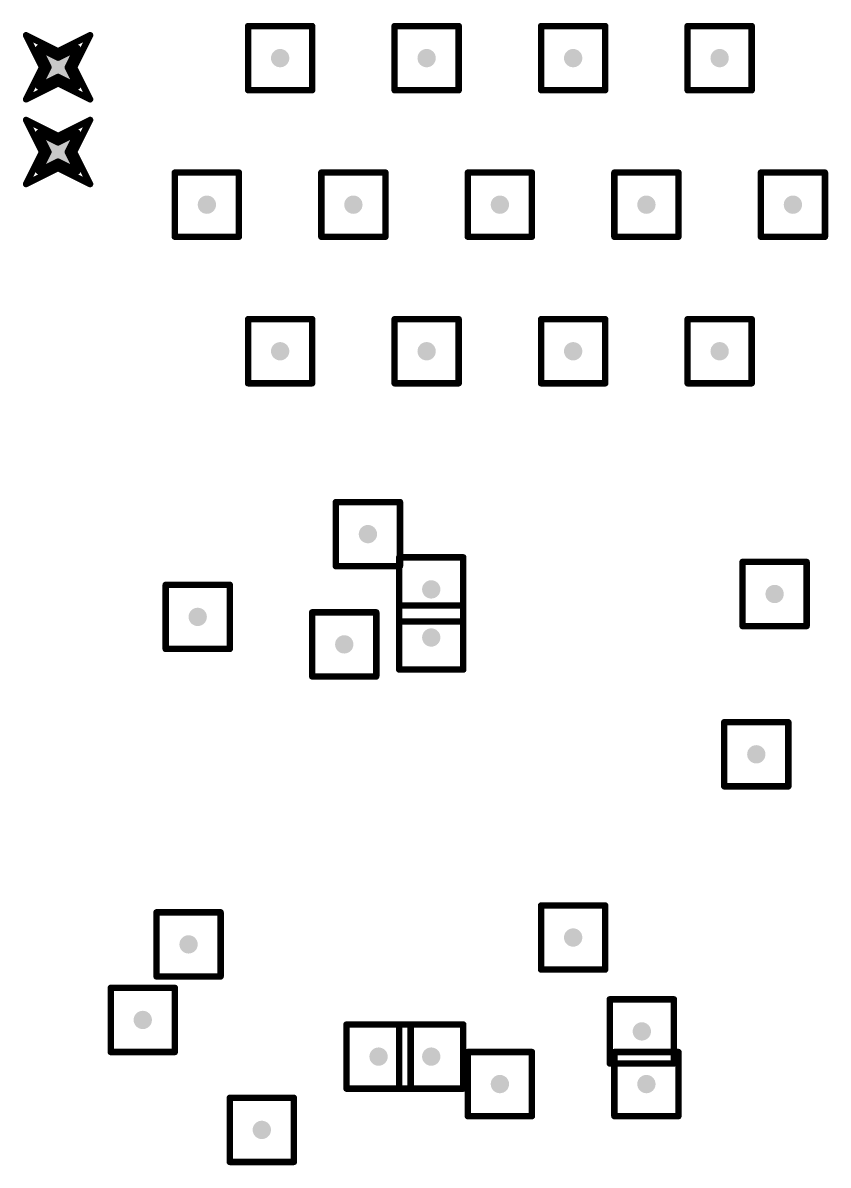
# Model space of a CAD drawing. Header units: inches. Extents: x 0 to 17, y 0 to 4.
# Drawn here: x 3.472 to 3.8183, y 0.4927 to 0.9837 of the extents above; entities that cross this region are included whole.
import ezdxf

# ---------------------------------------------------------------- set-up
doc = ezdxf.new("R2010")
doc.units = ezdxf.units.IN
doc.header["$MEASUREMENT"] = 0
doc.layers.add('Drill Drawing', color=1, linetype='Continuous')
doc.layers.add('Via Holes', color=16, linetype='Continuous')

msp = doc.modelspace()

# ---------------------------------------------------------------- hatches: boundary and pattern name
at = {"layer": 'Via Holes'}
h = msp.add_hatch(color=7, dxfattribs=at)
edge = h.paths.add_edge_path()
edge.add_arc((3.4872, 0.96457), 0.00787, 0, 360)
h = msp.add_hatch(color=7, dxfattribs=at)
edge = h.paths.add_edge_path()
edge.add_arc((3.58268, 0.9685), 0.00394, 0, 360)
h = msp.add_hatch(color=7, dxfattribs=at)
edge = h.paths.add_edge_path()
edge.add_arc((3.64567, 0.9685), 0.00394, 0, 360)
h = msp.add_hatch(color=7, dxfattribs=at)
edge = h.paths.add_edge_path()
edge.add_arc((3.70866, 0.9685), 0.00394, 0, 360)
h = msp.add_hatch(color=7, dxfattribs=at)
edge = h.paths.add_edge_path()
edge.add_arc((3.77165, 0.9685), 0.00394, 0, 360)
h = msp.add_hatch(color=7, dxfattribs=at)
edge = h.paths.add_edge_path()
edge.add_arc((3.4872, 0.92815), 0.00787, 0, 360)
h = msp.add_hatch(color=7, dxfattribs=at)
edge = h.paths.add_edge_path()
edge.add_arc((3.55118, 0.90551), 0.00394, 0, 360)
h = msp.add_hatch(color=7, dxfattribs=at)
edge = h.paths.add_edge_path()
edge.add_arc((3.61417, 0.90551), 0.00394, 0, 360)
h = msp.add_hatch(color=7, dxfattribs=at)
edge = h.paths.add_edge_path()
edge.add_arc((3.67716, 0.90551), 0.00394, 0, 360)
h = msp.add_hatch(color=7, dxfattribs=at)
edge = h.paths.add_edge_path()
edge.add_arc((3.74016, 0.90551), 0.00394, 0, 360)
h = msp.add_hatch(color=7, dxfattribs=at)
edge = h.paths.add_edge_path()
edge.add_arc((3.80315, 0.90551), 0.00394, 0, 360)
h = msp.add_hatch(color=7, dxfattribs=at)
edge = h.paths.add_edge_path()
edge.add_arc((3.58268, 0.84252), 0.00394, 0, 360)
h = msp.add_hatch(color=7, dxfattribs=at)
edge = h.paths.add_edge_path()
edge.add_arc((3.64567, 0.84252), 0.00394, 0, 360)
h = msp.add_hatch(color=7, dxfattribs=at)
edge = h.paths.add_edge_path()
edge.add_arc((3.70866, 0.84252), 0.00394, 0, 360)
h = msp.add_hatch(color=7, dxfattribs=at)
edge = h.paths.add_edge_path()
edge.add_arc((3.77165, 0.84252), 0.00394, 0, 360)
h = msp.add_hatch(color=7, dxfattribs=at)
edge = h.paths.add_edge_path()
edge.add_arc((3.62042, 0.76392), 0.00394, 0, 360)
h = msp.add_hatch(color=7, dxfattribs=at)
edge = h.paths.add_edge_path()
edge.add_arc((3.64764, 0.74016), 0.00394, 0, 360)
h = msp.add_hatch(color=7, dxfattribs=at)
edge = h.paths.add_edge_path()
edge.add_arc((3.79528, 0.73819), 0.00394, 0, 360)
h = msp.add_hatch(color=7, dxfattribs=at)
edge = h.paths.add_edge_path()
edge.add_arc((3.54724, 0.72835), 0.00394, 0, 360)
h = msp.add_hatch(color=7, dxfattribs=at)
edge = h.paths.add_edge_path()
edge.add_arc((3.64764, 0.71949), 0.00394, 0, 360)
h = msp.add_hatch(color=7, dxfattribs=at)
edge = h.paths.add_edge_path()
edge.add_arc((3.61024, 0.71654), 0.00394, 0, 360)
h = msp.add_hatch(color=7, dxfattribs=at)
edge = h.paths.add_edge_path()
edge.add_arc((3.7874, 0.66929), 0.00394, 0, 360)
h = msp.add_hatch(color=7, dxfattribs=at)
edge = h.paths.add_edge_path()
edge.add_arc((3.70866, 0.59055), 0.00394, 0, 360)
h = msp.add_hatch(color=7, dxfattribs=at)
edge = h.paths.add_edge_path()
edge.add_arc((3.54331, 0.5876), 0.00394, 0, 360)
h = msp.add_hatch(color=7, dxfattribs=at)
edge = h.paths.add_edge_path()
edge.add_arc((3.52362, 0.55512), 0.00394, 0, 360)
h = msp.add_hatch(color=7, dxfattribs=at)
edge = h.paths.add_edge_path()
edge.add_arc((3.73819, 0.5502), 0.00394, 0, 360)
h = msp.add_hatch(color=7, dxfattribs=at)
edge = h.paths.add_edge_path()
edge.add_arc((3.625, 0.53937), 0.00394, 0, 360)
h = msp.add_hatch(color=7, dxfattribs=at)
edge = h.paths.add_edge_path()
edge.add_arc((3.64764, 0.53937), 0.00394, 0, 360)
h = msp.add_hatch(color=7, dxfattribs=at)
edge = h.paths.add_edge_path()
edge.add_arc((3.67716, 0.52756), 0.00394, 0, 360)
h = msp.add_hatch(color=7, dxfattribs=at)
edge = h.paths.add_edge_path()
edge.add_arc((3.74016, 0.52756), 0.00394, 0, 360)
h = msp.add_hatch(color=7, dxfattribs=at)
edge = h.paths.add_edge_path()
edge.add_arc((3.5748, 0.50787), 0.00394, 0, 360)

# ---------------------------------------------------------------- linework, layer by layer
at = {"layer": 'Drill Drawing'}
for points in [[(3.5689, 0.98228, 0.00276, 0.00276, 0), (3.59645, 0.98228, 0.00276, 0.00276, 0)], [(3.5689, 0.95472, 0.00276, 0.00276, 0), (3.5689, 0.98228, 0.00276, 0.00276, 0)], [(3.59645, 0.95472, 0.00276, 0.00276, 0), (3.59645, 0.98228, 0.00276, 0.00276, 0)], [(3.63189, 0.98228, 0.00276, 0.00276, 0), (3.65945, 0.98228, 0.00276, 0.00276, 0)], [(3.63189, 0.95472, 0.00276, 0.00276, 0), (3.63189, 0.98228, 0.00276, 0.00276, 0)], [(3.65945, 0.95472, 0.00276, 0.00276, 0), (3.65945, 0.98228, 0.00276, 0.00276, 0)], [(3.69488, 0.98228, 0.00276, 0.00276, 0), (3.72244, 0.98228, 0.00276, 0.00276, 0)], [(3.69488, 0.95472, 0.00276, 0.00276, 0), (3.69488, 0.98228, 0.00276, 0.00276, 0)], [(3.72244, 0.95472, 0.00276, 0.00276, 0), (3.72244, 0.98228, 0.00276, 0.00276, 0)], [(3.75787, 0.98228, 0.00276, 0.00276, 0), (3.78543, 0.98228, 0.00276, 0.00276, 0)], [(3.75787, 0.95472, 0.00276, 0.00276, 0), (3.75787, 0.98228, 0.00276, 0.00276, 0)], [(3.78543, 0.95472, 0.00276, 0.00276, 0), (3.78543, 0.98228, 0.00276, 0.00276, 0)], [(3.47343, 0.97835, 0.00276, 0.00276, 0), (3.4872, 0.97146, 0.00276, 0.00276, 0)], [(3.47343, 0.97835, 0.00276, 0.00276, 0), (3.48032, 0.96457, 0.00276, 0.00276, 0)], [(3.4872, 0.97146, 0.00276, 0.00276, 0), (3.50098, 0.97835, 0.00276, 0.00276, 0)], [(3.49409, 0.96457, 0.00276, 0.00276, 0), (3.50098, 0.97835, 0.00276, 0.00276, 0)], [(3.47894, 0.97283, 0.00276, 0.00276, 0), (3.4872, 0.9687, 0.00276, 0.00276, 0)], [(3.47894, 0.97283, 0.00276, 0.00276, 0), (3.48307, 0.96457, 0.00276, 0.00276, 0)], [(3.4872, 0.9687, 0.00276, 0.00276, 0), (3.49547, 0.97283, 0.00276, 0.00276, 0)], [(3.49134, 0.96457, 0.00276, 0.00276, 0), (3.49547, 0.97283, 0.00276, 0.00276, 0)], [(3.47343, 0.95079, 0.00276, 0.00276, 0), (3.48032, 0.96457, 0.00276, 0.00276, 0)], [(3.47894, 0.9563, 0.00276, 0.00276, 0), (3.48307, 0.96457, 0.00276, 0.00276, 0)], [(3.49134, 0.96457, 0.00276, 0.00276, 0), (3.49547, 0.9563, 0.00276, 0.00276, 0)], [(3.49409, 0.96457, 0.00276, 0.00276, 0), (3.50098, 0.95079, 0.00276, 0.00276, 0)], [(3.47343, 0.95079, 0.00276, 0.00276, 0), (3.4872, 0.95768, 0.00276, 0.00276, 0)], [(3.47894, 0.9563, 0.00276, 0.00276, 0), (3.4872, 0.96043, 0.00276, 0.00276, 0)], [(3.4872, 0.96043, 0.00276, 0.00276, 0), (3.49547, 0.9563, 0.00276, 0.00276, 0)], [(3.4872, 0.95768, 0.00276, 0.00276, 0), (3.50098, 0.95079, 0.00276, 0.00276, 0)], [(3.5689, 0.95472, 0.00276, 0.00276, 0), (3.59645, 0.95472, 0.00276, 0.00276, 0)], [(3.63189, 0.95472, 0.00276, 0.00276, 0), (3.65945, 0.95472, 0.00276, 0.00276, 0)], [(3.69488, 0.95472, 0.00276, 0.00276, 0), (3.72244, 0.95472, 0.00276, 0.00276, 0)], [(3.75787, 0.95472, 0.00276, 0.00276, 0), (3.78543, 0.95472, 0.00276, 0.00276, 0)], [(3.47343, 0.94193, 0.00276, 0.00276, 0), (3.4872, 0.93504, 0.00276, 0.00276, 0)], [(3.47343, 0.94193, 0.00276, 0.00276, 0), (3.48032, 0.92815, 0.00276, 0.00276, 0)], [(3.4872, 0.93504, 0.00276, 0.00276, 0), (3.50098, 0.94193, 0.00276, 0.00276, 0)], [(3.49409, 0.92815, 0.00276, 0.00276, 0), (3.50098, 0.94193, 0.00276, 0.00276, 0)], [(3.47894, 0.93642, 0.00276, 0.00276, 0), (3.4872, 0.93228, 0.00276, 0.00276, 0)], [(3.47894, 0.93642, 0.00276, 0.00276, 0), (3.48307, 0.92815, 0.00276, 0.00276, 0)], [(3.4872, 0.93228, 0.00276, 0.00276, 0), (3.49547, 0.93642, 0.00276, 0.00276, 0)], [(3.49134, 0.92815, 0.00276, 0.00276, 0), (3.49547, 0.93642, 0.00276, 0.00276, 0)], [(3.47343, 0.91437, 0.00276, 0.00276, 0), (3.48032, 0.92815, 0.00276, 0.00276, 0)], [(3.47894, 0.91988, 0.00276, 0.00276, 0), (3.48307, 0.92815, 0.00276, 0.00276, 0)], [(3.49134, 0.92815, 0.00276, 0.00276, 0), (3.49547, 0.91988, 0.00276, 0.00276, 0)], [(3.49409, 0.92815, 0.00276, 0.00276, 0), (3.50098, 0.91437, 0.00276, 0.00276, 0)], [(3.47894, 0.91988, 0.00276, 0.00276, 0), (3.4872, 0.92402, 0.00276, 0.00276, 0)], [(3.4872, 0.92402, 0.00276, 0.00276, 0), (3.49547, 0.91988, 0.00276, 0.00276, 0)], [(3.47343, 0.91437, 0.00276, 0.00276, 0), (3.4872, 0.92126, 0.00276, 0.00276, 0)], [(3.4872, 0.92126, 0.00276, 0.00276, 0), (3.50098, 0.91437, 0.00276, 0.00276, 0)], [(3.5374, 0.91929, 0.00276, 0.00276, 0), (3.56496, 0.91929, 0.00276, 0.00276, 0)], [(3.5374, 0.89173, 0.00276, 0.00276, 0), (3.5374, 0.91929, 0.00276, 0.00276, 0)], [(3.56496, 0.89173, 0.00276, 0.00276, 0), (3.56496, 0.91929, 0.00276, 0.00276, 0)], [(3.60039, 0.91929, 0.00276, 0.00276, 0), (3.62795, 0.91929, 0.00276, 0.00276, 0)], [(3.60039, 0.89173, 0.00276, 0.00276, 0), (3.60039, 0.91929, 0.00276, 0.00276, 0)], [(3.62795, 0.89173, 0.00276, 0.00276, 0), (3.62795, 0.91929, 0.00276, 0.00276, 0)], [(3.66338, 0.91929, 0.00276, 0.00276, 0), (3.69094, 0.91929, 0.00276, 0.00276, 0)], [(3.66338, 0.89173, 0.00276, 0.00276, 0), (3.66338, 0.91929, 0.00276, 0.00276, 0)], [(3.69094, 0.89173, 0.00276, 0.00276, 0), (3.69094, 0.91929, 0.00276, 0.00276, 0)], [(3.72638, 0.91929, 0.00276, 0.00276, 0), (3.75393, 0.91929, 0.00276, 0.00276, 0)], [(3.72638, 0.89173, 0.00276, 0.00276, 0), (3.72638, 0.91929, 0.00276, 0.00276, 0)], [(3.75393, 0.89173, 0.00276, 0.00276, 0), (3.75393, 0.91929, 0.00276, 0.00276, 0)], [(3.78937, 0.91929, 0.00276, 0.00276, 0), (3.81693, 0.91929, 0.00276, 0.00276, 0)], [(3.78937, 0.89173, 0.00276, 0.00276, 0), (3.78937, 0.91929, 0.00276, 0.00276, 0)], [(3.81693, 0.89173, 0.00276, 0.00276, 0), (3.81693, 0.91929, 0.00276, 0.00276, 0)], [(3.5374, 0.89173, 0.00276, 0.00276, 0), (3.56496, 0.89173, 0.00276, 0.00276, 0)], [(3.60039, 0.89173, 0.00276, 0.00276, 0), (3.62795, 0.89173, 0.00276, 0.00276, 0)], [(3.66338, 0.89173, 0.00276, 0.00276, 0), (3.69094, 0.89173, 0.00276, 0.00276, 0)], [(3.72638, 0.89173, 0.00276, 0.00276, 0), (3.75393, 0.89173, 0.00276, 0.00276, 0)], [(3.78937, 0.89173, 0.00276, 0.00276, 0), (3.81693, 0.89173, 0.00276, 0.00276, 0)], [(3.5689, 0.8563, 0.00276, 0.00276, 0), (3.59645, 0.8563, 0.00276, 0.00276, 0)], [(3.5689, 0.82874, 0.00276, 0.00276, 0), (3.5689, 0.8563, 0.00276, 0.00276, 0)], [(3.59645, 0.82874, 0.00276, 0.00276, 0), (3.59645, 0.8563, 0.00276, 0.00276, 0)], [(3.63189, 0.8563, 0.00276, 0.00276, 0), (3.65945, 0.8563, 0.00276, 0.00276, 0)], [(3.63189, 0.82874, 0.00276, 0.00276, 0), (3.63189, 0.8563, 0.00276, 0.00276, 0)], [(3.65945, 0.82874, 0.00276, 0.00276, 0), (3.65945, 0.8563, 0.00276, 0.00276, 0)], [(3.69488, 0.8563, 0.00276, 0.00276, 0), (3.72244, 0.8563, 0.00276, 0.00276, 0)], [(3.69488, 0.82874, 0.00276, 0.00276, 0), (3.69488, 0.8563, 0.00276, 0.00276, 0)], [(3.72244, 0.82874, 0.00276, 0.00276, 0), (3.72244, 0.8563, 0.00276, 0.00276, 0)], [(3.75787, 0.8563, 0.00276, 0.00276, 0), (3.78543, 0.8563, 0.00276, 0.00276, 0)], [(3.75787, 0.82874, 0.00276, 0.00276, 0), (3.75787, 0.8563, 0.00276, 0.00276, 0)], [(3.78543, 0.82874, 0.00276, 0.00276, 0), (3.78543, 0.8563, 0.00276, 0.00276, 0)], [(3.5689, 0.82874, 0.00276, 0.00276, 0), (3.59645, 0.82874, 0.00276, 0.00276, 0)], [(3.63189, 0.82874, 0.00276, 0.00276, 0), (3.65945, 0.82874, 0.00276, 0.00276, 0)], [(3.69488, 0.82874, 0.00276, 0.00276, 0), (3.72244, 0.82874, 0.00276, 0.00276, 0)], [(3.75787, 0.82874, 0.00276, 0.00276, 0), (3.78543, 0.82874, 0.00276, 0.00276, 0)], [(3.60664, 0.7777, 0.00276, 0.00276, 0), (3.6342, 0.7777, 0.00276, 0.00276, 0)], [(3.60664, 0.75014, 0.00276, 0.00276, 0), (3.60664, 0.7777, 0.00276, 0.00276, 0)], [(3.6342, 0.75014, 0.00276, 0.00276, 0), (3.6342, 0.7777, 0.00276, 0.00276, 0)], [(3.60664, 0.75014, 0.00276, 0.00276, 0), (3.6342, 0.75014, 0.00276, 0.00276, 0)], [(3.63386, 0.75394, 0.00276, 0.00276, 0), (3.66142, 0.75394, 0.00276, 0.00276, 0)], [(3.63386, 0.72638, 0.00276, 0.00276, 0), (3.63386, 0.75394, 0.00276, 0.00276, 0)], [(3.66142, 0.72638, 0.00276, 0.00276, 0), (3.66142, 0.75394, 0.00276, 0.00276, 0)], [(3.7815, 0.75197, 0.00276, 0.00276, 0), (3.80906, 0.75197, 0.00276, 0.00276, 0)], [(3.7815, 0.72441, 0.00276, 0.00276, 0), (3.7815, 0.75197, 0.00276, 0.00276, 0)], [(3.80906, 0.72441, 0.00276, 0.00276, 0), (3.80906, 0.75197, 0.00276, 0.00276, 0)], [(3.53346, 0.74213, 0.00276, 0.00276, 0), (3.56102, 0.74213, 0.00276, 0.00276, 0)], [(3.53346, 0.71457, 0.00276, 0.00276, 0), (3.53346, 0.74213, 0.00276, 0.00276, 0)], [(3.56102, 0.71457, 0.00276, 0.00276, 0), (3.56102, 0.74213, 0.00276, 0.00276, 0)], [(3.59646, 0.73031, 0.00276, 0.00276, 0), (3.62402, 0.73031, 0.00276, 0.00276, 0)], [(3.59646, 0.70276, 0.00276, 0.00276, 0), (3.59646, 0.73031, 0.00276, 0.00276, 0)], [(3.62402, 0.70276, 0.00276, 0.00276, 0), (3.62402, 0.73031, 0.00276, 0.00276, 0)], [(3.63386, 0.73327, 0.00276, 0.00276, 0), (3.66142, 0.73327, 0.00276, 0.00276, 0)], [(3.63386, 0.70571, 0.00276, 0.00276, 0), (3.63386, 0.73327, 0.00276, 0.00276, 0)], [(3.66142, 0.70571, 0.00276, 0.00276, 0), (3.66142, 0.73327, 0.00276, 0.00276, 0)], [(3.63386, 0.72638, 0.00276, 0.00276, 0), (3.66142, 0.72638, 0.00276, 0.00276, 0)], [(3.7815, 0.72441, 0.00276, 0.00276, 0), (3.80906, 0.72441, 0.00276, 0.00276, 0)], [(3.53346, 0.71457, 0.00276, 0.00276, 0), (3.56102, 0.71457, 0.00276, 0.00276, 0)], [(3.63386, 0.70571, 0.00276, 0.00276, 0), (3.66142, 0.70571, 0.00276, 0.00276, 0)], [(3.59646, 0.70276, 0.00276, 0.00276, 0), (3.62402, 0.70276, 0.00276, 0.00276, 0)], [(3.77362, 0.68307, 0.00276, 0.00276, 0), (3.80118, 0.68307, 0.00276, 0.00276, 0)], [(3.77362, 0.65551, 0.00276, 0.00276, 0), (3.77362, 0.68307, 0.00276, 0.00276, 0)], [(3.80118, 0.65551, 0.00276, 0.00276, 0), (3.80118, 0.68307, 0.00276, 0.00276, 0)], [(3.77362, 0.65551, 0.00276, 0.00276, 0), (3.80118, 0.65551, 0.00276, 0.00276, 0)], [(3.69488, 0.60433, 0.00276, 0.00276, 0), (3.72244, 0.60433, 0.00276, 0.00276, 0)], [(3.69488, 0.57677, 0.00276, 0.00276, 0), (3.69488, 0.60433, 0.00276, 0.00276, 0)], [(3.72244, 0.57677, 0.00276, 0.00276, 0), (3.72244, 0.60433, 0.00276, 0.00276, 0)], [(3.52953, 0.60138, 0.00276, 0.00276, 0), (3.55709, 0.60138, 0.00276, 0.00276, 0)], [(3.52953, 0.57382, 0.00276, 0.00276, 0), (3.52953, 0.60138, 0.00276, 0.00276, 0)], [(3.55709, 0.57382, 0.00276, 0.00276, 0), (3.55709, 0.60138, 0.00276, 0.00276, 0)], [(3.52953, 0.57382, 0.00276, 0.00276, 0), (3.55709, 0.57382, 0.00276, 0.00276, 0)], [(3.69488, 0.57677, 0.00276, 0.00276, 0), (3.72244, 0.57677, 0.00276, 0.00276, 0)], [(3.50984, 0.5689, 0.00276, 0.00276, 0), (3.5374, 0.5689, 0.00276, 0.00276, 0)], [(3.50984, 0.54134, 0.00276, 0.00276, 0), (3.50984, 0.5689, 0.00276, 0.00276, 0)], [(3.5374, 0.54134, 0.00276, 0.00276, 0), (3.5374, 0.5689, 0.00276, 0.00276, 0)], [(3.72441, 0.56398, 0.00276, 0.00276, 0), (3.75197, 0.56398, 0.00276, 0.00276, 0)], [(3.72441, 0.53642, 0.00276, 0.00276, 0), (3.72441, 0.56398, 0.00276, 0.00276, 0)], [(3.75197, 0.53642, 0.00276, 0.00276, 0), (3.75197, 0.56398, 0.00276, 0.00276, 0)], [(3.61122, 0.55315, 0.00276, 0.00276, 0), (3.63878, 0.55315, 0.00276, 0.00276, 0)], [(3.61122, 0.52559, 0.00276, 0.00276, 0), (3.61122, 0.55315, 0.00276, 0.00276, 0)], [(3.63386, 0.55315, 0.00276, 0.00276, 0), (3.66142, 0.55315, 0.00276, 0.00276, 0)], [(3.63386, 0.52559, 0.00276, 0.00276, 0), (3.63386, 0.55315, 0.00276, 0.00276, 0)], [(3.63878, 0.52559, 0.00276, 0.00276, 0), (3.63878, 0.55315, 0.00276, 0.00276, 0)], [(3.66142, 0.52559, 0.00276, 0.00276, 0), (3.66142, 0.55315, 0.00276, 0.00276, 0)], [(3.50984, 0.54134, 0.00276, 0.00276, 0), (3.5374, 0.54134, 0.00276, 0.00276, 0)], [(3.66338, 0.54134, 0.00276, 0.00276, 0), (3.69094, 0.54134, 0.00276, 0.00276, 0)], [(3.66338, 0.51378, 0.00276, 0.00276, 0), (3.66338, 0.54134, 0.00276, 0.00276, 0)], [(3.69094, 0.51378, 0.00276, 0.00276, 0), (3.69094, 0.54134, 0.00276, 0.00276, 0)], [(3.72638, 0.54134, 0.00276, 0.00276, 0), (3.75393, 0.54134, 0.00276, 0.00276, 0)], [(3.72638, 0.51378, 0.00276, 0.00276, 0), (3.72638, 0.54134, 0.00276, 0.00276, 0)], [(3.75393, 0.51378, 0.00276, 0.00276, 0), (3.75393, 0.54134, 0.00276, 0.00276, 0)], [(3.72441, 0.53642, 0.00276, 0.00276, 0), (3.75197, 0.53642, 0.00276, 0.00276, 0)], [(3.61122, 0.52559, 0.00276, 0.00276, 0), (3.63878, 0.52559, 0.00276, 0.00276, 0)], [(3.63386, 0.52559, 0.00276, 0.00276, 0), (3.66142, 0.52559, 0.00276, 0.00276, 0)], [(3.56102, 0.52165, 0.00276, 0.00276, 0), (3.58858, 0.52165, 0.00276, 0.00276, 0)], [(3.56102, 0.49409, 0.00276, 0.00276, 0), (3.56102, 0.52165, 0.00276, 0.00276, 0)], [(3.58858, 0.49409, 0.00276, 0.00276, 0), (3.58858, 0.52165, 0.00276, 0.00276, 0)], [(3.66338, 0.51378, 0.00276, 0.00276, 0), (3.69094, 0.51378, 0.00276, 0.00276, 0)], [(3.72638, 0.51378, 0.00276, 0.00276, 0), (3.75393, 0.51378, 0.00276, 0.00276, 0)], [(3.56102, 0.49409, 0.00276, 0.00276, 0), (3.58858, 0.49409, 0.00276, 0.00276, 0)]]:
    msp.add_lwpolyline(points, format="xyseb", dxfattribs=at)
for points in [[(3.56821, 0.98228, 0.00138, 0.00138, 1), (3.56958, 0.98228, 0.00138, 0.00138, 1)], [(3.56821, 0.98228, 0.00138, 0.00138, 1), (3.56958, 0.98228, 0.00138, 0.00138, 1)], [(3.59577, 0.98228, 0.00138, 0.00138, 1), (3.59714, 0.98228, 0.00138, 0.00138, 1)], [(3.59577, 0.98228, 0.00138, 0.00138, 1), (3.59714, 0.98228, 0.00138, 0.00138, 1)], [(3.6312, 0.98228, 0.00138, 0.00138, 1), (3.63258, 0.98228, 0.00138, 0.00138, 1)], [(3.6312, 0.98228, 0.00138, 0.00138, 1), (3.63258, 0.98228, 0.00138, 0.00138, 1)], [(3.65876, 0.98228, 0.00138, 0.00138, 1), (3.66014, 0.98228, 0.00138, 0.00138, 1)], [(3.65876, 0.98228, 0.00138, 0.00138, 1), (3.66014, 0.98228, 0.00138, 0.00138, 1)], [(3.69419, 0.98228, 0.00138, 0.00138, 1), (3.69557, 0.98228, 0.00138, 0.00138, 1)], [(3.69419, 0.98228, 0.00138, 0.00138, 1), (3.69557, 0.98228, 0.00138, 0.00138, 1)], [(3.72175, 0.98228, 0.00138, 0.00138, 1), (3.72313, 0.98228, 0.00138, 0.00138, 1)], [(3.72175, 0.98228, 0.00138, 0.00138, 1), (3.72313, 0.98228, 0.00138, 0.00138, 1)], [(3.75718, 0.98228, 0.00138, 0.00138, 1), (3.75856, 0.98228, 0.00138, 0.00138, 1)], [(3.75718, 0.98228, 0.00138, 0.00138, 1), (3.75856, 0.98228, 0.00138, 0.00138, 1)], [(3.78474, 0.98228, 0.00138, 0.00138, 1), (3.78612, 0.98228, 0.00138, 0.00138, 1)], [(3.78474, 0.98228, 0.00138, 0.00138, 1), (3.78612, 0.98228, 0.00138, 0.00138, 1)], [(3.47274, 0.97835, 0.00138, 0.00138, 1), (3.47411, 0.97835, 0.00138, 0.00138, 1)], [(3.47274, 0.97835, 0.00138, 0.00138, 1), (3.47411, 0.97835, 0.00138, 0.00138, 1)], [(3.5003, 0.97835, 0.00138, 0.00138, 1), (3.50167, 0.97835, 0.00138, 0.00138, 1)], [(3.5003, 0.97835, 0.00138, 0.00138, 1), (3.50167, 0.97835, 0.00138, 0.00138, 1)], [(3.47825, 0.97283, 0.00138, 0.00138, 1), (3.47963, 0.97283, 0.00138, 0.00138, 1)], [(3.47825, 0.97283, 0.00138, 0.00138, 1), (3.47963, 0.97283, 0.00138, 0.00138, 1)], [(3.48652, 0.97146, 0.00138, 0.00138, 1), (3.48789, 0.97146, 0.00138, 0.00138, 1)], [(3.48652, 0.97146, 0.00138, 0.00138, 1), (3.48789, 0.97146, 0.00138, 0.00138, 1)], [(3.49478, 0.97283, 0.00138, 0.00138, 1), (3.49616, 0.97283, 0.00138, 0.00138, 1)], [(3.49478, 0.97283, 0.00138, 0.00138, 1), (3.49616, 0.97283, 0.00138, 0.00138, 1)], [(3.48652, 0.9687, 0.00138, 0.00138, 1), (3.48789, 0.9687, 0.00138, 0.00138, 1)], [(3.48652, 0.9687, 0.00138, 0.00138, 1), (3.48789, 0.9687, 0.00138, 0.00138, 1)], [(3.47963, 0.96457, 0.00138, 0.00138, 1), (3.481, 0.96457, 0.00138, 0.00138, 1)], [(3.47963, 0.96457, 0.00138, 0.00138, 1), (3.481, 0.96457, 0.00138, 0.00138, 1)], [(3.48238, 0.96457, 0.00138, 0.00138, 1), (3.48376, 0.96457, 0.00138, 0.00138, 1)], [(3.48238, 0.96457, 0.00138, 0.00138, 1), (3.48376, 0.96457, 0.00138, 0.00138, 1)], [(3.49065, 0.96457, 0.00138, 0.00138, 1), (3.49203, 0.96457, 0.00138, 0.00138, 1)], [(3.49065, 0.96457, 0.00138, 0.00138, 1), (3.49203, 0.96457, 0.00138, 0.00138, 1)], [(3.49341, 0.96457, 0.00138, 0.00138, 1), (3.49478, 0.96457, 0.00138, 0.00138, 1)], [(3.49341, 0.96457, 0.00138, 0.00138, 1), (3.49478, 0.96457, 0.00138, 0.00138, 1)], [(3.47825, 0.9563, 0.00138, 0.00138, 1), (3.47963, 0.9563, 0.00138, 0.00138, 1)], [(3.47825, 0.9563, 0.00138, 0.00138, 1), (3.47963, 0.9563, 0.00138, 0.00138, 1)], [(3.48652, 0.96043, 0.00138, 0.00138, 1), (3.48789, 0.96043, 0.00138, 0.00138, 1)], [(3.48652, 0.96043, 0.00138, 0.00138, 1), (3.48789, 0.96043, 0.00138, 0.00138, 1)], [(3.48652, 0.95768, 0.00138, 0.00138, 1), (3.48789, 0.95768, 0.00138, 0.00138, 1)], [(3.48652, 0.95768, 0.00138, 0.00138, 1), (3.48789, 0.95768, 0.00138, 0.00138, 1)], [(3.49478, 0.9563, 0.00138, 0.00138, 1), (3.49616, 0.9563, 0.00138, 0.00138, 1)], [(3.49478, 0.9563, 0.00138, 0.00138, 1), (3.49616, 0.9563, 0.00138, 0.00138, 1)], [(3.56821, 0.95472, 0.00138, 0.00138, 1), (3.56958, 0.95472, 0.00138, 0.00138, 1)], [(3.56821, 0.95472, 0.00138, 0.00138, 1), (3.56958, 0.95472, 0.00138, 0.00138, 1)], [(3.59577, 0.95472, 0.00138, 0.00138, 1), (3.59714, 0.95472, 0.00138, 0.00138, 1)], [(3.59577, 0.95472, 0.00138, 0.00138, 1), (3.59714, 0.95472, 0.00138, 0.00138, 1)], [(3.6312, 0.95472, 0.00138, 0.00138, 1), (3.63258, 0.95472, 0.00138, 0.00138, 1)], [(3.6312, 0.95472, 0.00138, 0.00138, 1), (3.63258, 0.95472, 0.00138, 0.00138, 1)], [(3.65876, 0.95472, 0.00138, 0.00138, 1), (3.66014, 0.95472, 0.00138, 0.00138, 1)], [(3.65876, 0.95472, 0.00138, 0.00138, 1), (3.66014, 0.95472, 0.00138, 0.00138, 1)], [(3.69419, 0.95472, 0.00138, 0.00138, 1), (3.69557, 0.95472, 0.00138, 0.00138, 1)], [(3.69419, 0.95472, 0.00138, 0.00138, 1), (3.69557, 0.95472, 0.00138, 0.00138, 1)], [(3.72175, 0.95472, 0.00138, 0.00138, 1), (3.72313, 0.95472, 0.00138, 0.00138, 1)], [(3.72175, 0.95472, 0.00138, 0.00138, 1), (3.72313, 0.95472, 0.00138, 0.00138, 1)], [(3.75718, 0.95472, 0.00138, 0.00138, 1), (3.75856, 0.95472, 0.00138, 0.00138, 1)], [(3.75718, 0.95472, 0.00138, 0.00138, 1), (3.75856, 0.95472, 0.00138, 0.00138, 1)], [(3.78474, 0.95472, 0.00138, 0.00138, 1), (3.78612, 0.95472, 0.00138, 0.00138, 1)], [(3.78474, 0.95472, 0.00138, 0.00138, 1), (3.78612, 0.95472, 0.00138, 0.00138, 1)], [(3.47274, 0.95079, 0.00138, 0.00138, 1), (3.47411, 0.95079, 0.00138, 0.00138, 1)], [(3.47274, 0.95079, 0.00138, 0.00138, 1), (3.47411, 0.95079, 0.00138, 0.00138, 1)], [(3.5003, 0.95079, 0.00138, 0.00138, 1), (3.50167, 0.95079, 0.00138, 0.00138, 1)], [(3.5003, 0.95079, 0.00138, 0.00138, 1), (3.50167, 0.95079, 0.00138, 0.00138, 1)], [(3.47274, 0.94193, 0.00138, 0.00138, 1), (3.47411, 0.94193, 0.00138, 0.00138, 1)], [(3.47274, 0.94193, 0.00138, 0.00138, 1), (3.47411, 0.94193, 0.00138, 0.00138, 1)], [(3.5003, 0.94193, 0.00138, 0.00138, 1), (3.50167, 0.94193, 0.00138, 0.00138, 1)], [(3.5003, 0.94193, 0.00138, 0.00138, 1), (3.50167, 0.94193, 0.00138, 0.00138, 1)], [(3.47825, 0.93642, 0.00138, 0.00138, 1), (3.47963, 0.93642, 0.00138, 0.00138, 1)], [(3.47825, 0.93642, 0.00138, 0.00138, 1), (3.47963, 0.93642, 0.00138, 0.00138, 1)], [(3.49478, 0.93642, 0.00138, 0.00138, 1), (3.49616, 0.93642, 0.00138, 0.00138, 1)], [(3.49478, 0.93642, 0.00138, 0.00138, 1), (3.49616, 0.93642, 0.00138, 0.00138, 1)], [(3.48652, 0.93504, 0.00138, 0.00138, 1), (3.48789, 0.93504, 0.00138, 0.00138, 1)], [(3.48652, 0.93504, 0.00138, 0.00138, 1), (3.48789, 0.93504, 0.00138, 0.00138, 1)], [(3.48652, 0.93228, 0.00138, 0.00138, 1), (3.48789, 0.93228, 0.00138, 0.00138, 1)], [(3.48652, 0.93228, 0.00138, 0.00138, 1), (3.48789, 0.93228, 0.00138, 0.00138, 1)], [(3.47963, 0.92815, 0.00138, 0.00138, 1), (3.481, 0.92815, 0.00138, 0.00138, 1)], [(3.47963, 0.92815, 0.00138, 0.00138, 1), (3.481, 0.92815, 0.00138, 0.00138, 1)], [(3.48238, 0.92815, 0.00138, 0.00138, 1), (3.48376, 0.92815, 0.00138, 0.00138, 1)], [(3.48238, 0.92815, 0.00138, 0.00138, 1), (3.48376, 0.92815, 0.00138, 0.00138, 1)], [(3.49065, 0.92815, 0.00138, 0.00138, 1), (3.49203, 0.92815, 0.00138, 0.00138, 1)], [(3.49065, 0.92815, 0.00138, 0.00138, 1), (3.49203, 0.92815, 0.00138, 0.00138, 1)], [(3.49341, 0.92815, 0.00138, 0.00138, 1), (3.49478, 0.92815, 0.00138, 0.00138, 1)], [(3.49341, 0.92815, 0.00138, 0.00138, 1), (3.49478, 0.92815, 0.00138, 0.00138, 1)], [(3.48652, 0.92402, 0.00138, 0.00138, 1), (3.48789, 0.92402, 0.00138, 0.00138, 1)], [(3.48652, 0.92402, 0.00138, 0.00138, 1), (3.48789, 0.92402, 0.00138, 0.00138, 1)], [(3.47825, 0.91988, 0.00138, 0.00138, 1), (3.47963, 0.91988, 0.00138, 0.00138, 1)], [(3.47825, 0.91988, 0.00138, 0.00138, 1), (3.47963, 0.91988, 0.00138, 0.00138, 1)], [(3.48652, 0.92126, 0.00138, 0.00138, 1), (3.48789, 0.92126, 0.00138, 0.00138, 1)], [(3.48652, 0.92126, 0.00138, 0.00138, 1), (3.48789, 0.92126, 0.00138, 0.00138, 1)], [(3.49478, 0.91988, 0.00138, 0.00138, 1), (3.49616, 0.91988, 0.00138, 0.00138, 1)], [(3.49478, 0.91988, 0.00138, 0.00138, 1), (3.49616, 0.91988, 0.00138, 0.00138, 1)], [(3.53671, 0.91929, 0.00138, 0.00138, 1), (3.53809, 0.91929, 0.00138, 0.00138, 1)], [(3.53671, 0.91929, 0.00138, 0.00138, 1), (3.53809, 0.91929, 0.00138, 0.00138, 1)], [(3.56427, 0.91929, 0.00138, 0.00138, 1), (3.56565, 0.91929, 0.00138, 0.00138, 1)], [(3.56427, 0.91929, 0.00138, 0.00138, 1), (3.56565, 0.91929, 0.00138, 0.00138, 1)], [(3.5997, 0.91929, 0.00138, 0.00138, 1), (3.60108, 0.91929, 0.00138, 0.00138, 1)], [(3.5997, 0.91929, 0.00138, 0.00138, 1), (3.60108, 0.91929, 0.00138, 0.00138, 1)], [(3.62726, 0.91929, 0.00138, 0.00138, 1), (3.62864, 0.91929, 0.00138, 0.00138, 1)], [(3.62726, 0.91929, 0.00138, 0.00138, 1), (3.62864, 0.91929, 0.00138, 0.00138, 1)], [(3.66269, 0.91929, 0.00138, 0.00138, 1), (3.66407, 0.91929, 0.00138, 0.00138, 1)], [(3.66269, 0.91929, 0.00138, 0.00138, 1), (3.66407, 0.91929, 0.00138, 0.00138, 1)], [(3.69025, 0.91929, 0.00138, 0.00138, 1), (3.69163, 0.91929, 0.00138, 0.00138, 1)], [(3.69025, 0.91929, 0.00138, 0.00138, 1), (3.69163, 0.91929, 0.00138, 0.00138, 1)], [(3.72569, 0.91929, 0.00138, 0.00138, 1), (3.72707, 0.91929, 0.00138, 0.00138, 1)], [(3.72569, 0.91929, 0.00138, 0.00138, 1), (3.72707, 0.91929, 0.00138, 0.00138, 1)], [(3.75325, 0.91929, 0.00138, 0.00138, 1), (3.75462, 0.91929, 0.00138, 0.00138, 1)], [(3.75325, 0.91929, 0.00138, 0.00138, 1), (3.75462, 0.91929, 0.00138, 0.00138, 1)], [(3.78868, 0.91929, 0.00138, 0.00138, 1), (3.79006, 0.91929, 0.00138, 0.00138, 1)], [(3.78868, 0.91929, 0.00138, 0.00138, 1), (3.79006, 0.91929, 0.00138, 0.00138, 1)], [(3.81624, 0.91929, 0.00138, 0.00138, 1), (3.81762, 0.91929, 0.00138, 0.00138, 1)], [(3.81624, 0.91929, 0.00138, 0.00138, 1), (3.81762, 0.91929, 0.00138, 0.00138, 1)], [(3.47274, 0.91437, 0.00138, 0.00138, 1), (3.47411, 0.91437, 0.00138, 0.00138, 1)], [(3.47274, 0.91437, 0.00138, 0.00138, 1), (3.47411, 0.91437, 0.00138, 0.00138, 1)], [(3.5003, 0.91437, 0.00138, 0.00138, 1), (3.50167, 0.91437, 0.00138, 0.00138, 1)], [(3.5003, 0.91437, 0.00138, 0.00138, 1), (3.50167, 0.91437, 0.00138, 0.00138, 1)], [(3.53671, 0.89173, 0.00138, 0.00138, 1), (3.53809, 0.89173, 0.00138, 0.00138, 1)], [(3.53671, 0.89173, 0.00138, 0.00138, 1), (3.53809, 0.89173, 0.00138, 0.00138, 1)], [(3.56427, 0.89173, 0.00138, 0.00138, 1), (3.56565, 0.89173, 0.00138, 0.00138, 1)], [(3.56427, 0.89173, 0.00138, 0.00138, 1), (3.56565, 0.89173, 0.00138, 0.00138, 1)], [(3.5997, 0.89173, 0.00138, 0.00138, 1), (3.60108, 0.89173, 0.00138, 0.00138, 1)], [(3.5997, 0.89173, 0.00138, 0.00138, 1), (3.60108, 0.89173, 0.00138, 0.00138, 1)], [(3.62726, 0.89173, 0.00138, 0.00138, 1), (3.62864, 0.89173, 0.00138, 0.00138, 1)], [(3.62726, 0.89173, 0.00138, 0.00138, 1), (3.62864, 0.89173, 0.00138, 0.00138, 1)], [(3.66269, 0.89173, 0.00138, 0.00138, 1), (3.66407, 0.89173, 0.00138, 0.00138, 1)], [(3.66269, 0.89173, 0.00138, 0.00138, 1), (3.66407, 0.89173, 0.00138, 0.00138, 1)], [(3.69025, 0.89173, 0.00138, 0.00138, 1), (3.69163, 0.89173, 0.00138, 0.00138, 1)], [(3.69025, 0.89173, 0.00138, 0.00138, 1), (3.69163, 0.89173, 0.00138, 0.00138, 1)], [(3.72569, 0.89173, 0.00138, 0.00138, 1), (3.72707, 0.89173, 0.00138, 0.00138, 1)], [(3.72569, 0.89173, 0.00138, 0.00138, 1), (3.72707, 0.89173, 0.00138, 0.00138, 1)], [(3.75325, 0.89173, 0.00138, 0.00138, 1), (3.75462, 0.89173, 0.00138, 0.00138, 1)], [(3.75325, 0.89173, 0.00138, 0.00138, 1), (3.75462, 0.89173, 0.00138, 0.00138, 1)], [(3.78868, 0.89173, 0.00138, 0.00138, 1), (3.79006, 0.89173, 0.00138, 0.00138, 1)], [(3.78868, 0.89173, 0.00138, 0.00138, 1), (3.79006, 0.89173, 0.00138, 0.00138, 1)], [(3.81624, 0.89173, 0.00138, 0.00138, 1), (3.81762, 0.89173, 0.00138, 0.00138, 1)], [(3.81624, 0.89173, 0.00138, 0.00138, 1), (3.81762, 0.89173, 0.00138, 0.00138, 1)], [(3.56821, 0.8563, 0.00138, 0.00138, 1), (3.56958, 0.8563, 0.00138, 0.00138, 1)], [(3.56821, 0.8563, 0.00138, 0.00138, 1), (3.56958, 0.8563, 0.00138, 0.00138, 1)], [(3.59577, 0.8563, 0.00138, 0.00138, 1), (3.59714, 0.8563, 0.00138, 0.00138, 1)], [(3.59577, 0.8563, 0.00138, 0.00138, 1), (3.59714, 0.8563, 0.00138, 0.00138, 1)], [(3.6312, 0.8563, 0.00138, 0.00138, 1), (3.63258, 0.8563, 0.00138, 0.00138, 1)], [(3.6312, 0.8563, 0.00138, 0.00138, 1), (3.63258, 0.8563, 0.00138, 0.00138, 1)], [(3.65876, 0.8563, 0.00138, 0.00138, 1), (3.66014, 0.8563, 0.00138, 0.00138, 1)], [(3.65876, 0.8563, 0.00138, 0.00138, 1), (3.66014, 0.8563, 0.00138, 0.00138, 1)], [(3.69419, 0.8563, 0.00138, 0.00138, 1), (3.69557, 0.8563, 0.00138, 0.00138, 1)], [(3.69419, 0.8563, 0.00138, 0.00138, 1), (3.69557, 0.8563, 0.00138, 0.00138, 1)], [(3.72175, 0.8563, 0.00138, 0.00138, 1), (3.72313, 0.8563, 0.00138, 0.00138, 1)], [(3.72175, 0.8563, 0.00138, 0.00138, 1), (3.72313, 0.8563, 0.00138, 0.00138, 1)], [(3.75718, 0.8563, 0.00138, 0.00138, 1), (3.75856, 0.8563, 0.00138, 0.00138, 1)], [(3.75718, 0.8563, 0.00138, 0.00138, 1), (3.75856, 0.8563, 0.00138, 0.00138, 1)], [(3.78474, 0.8563, 0.00138, 0.00138, 1), (3.78612, 0.8563, 0.00138, 0.00138, 1)], [(3.78474, 0.8563, 0.00138, 0.00138, 1), (3.78612, 0.8563, 0.00138, 0.00138, 1)], [(3.56821, 0.82874, 0.00138, 0.00138, 1), (3.56958, 0.82874, 0.00138, 0.00138, 1)], [(3.56821, 0.82874, 0.00138, 0.00138, 1), (3.56958, 0.82874, 0.00138, 0.00138, 1)], [(3.59577, 0.82874, 0.00138, 0.00138, 1), (3.59714, 0.82874, 0.00138, 0.00138, 1)], [(3.59577, 0.82874, 0.00138, 0.00138, 1), (3.59714, 0.82874, 0.00138, 0.00138, 1)], [(3.6312, 0.82874, 0.00138, 0.00138, 1), (3.63258, 0.82874, 0.00138, 0.00138, 1)], [(3.6312, 0.82874, 0.00138, 0.00138, 1), (3.63258, 0.82874, 0.00138, 0.00138, 1)], [(3.65876, 0.82874, 0.00138, 0.00138, 1), (3.66014, 0.82874, 0.00138, 0.00138, 1)], [(3.65876, 0.82874, 0.00138, 0.00138, 1), (3.66014, 0.82874, 0.00138, 0.00138, 1)], [(3.69419, 0.82874, 0.00138, 0.00138, 1), (3.69557, 0.82874, 0.00138, 0.00138, 1)], [(3.69419, 0.82874, 0.00138, 0.00138, 1), (3.69557, 0.82874, 0.00138, 0.00138, 1)], [(3.72175, 0.82874, 0.00138, 0.00138, 1), (3.72313, 0.82874, 0.00138, 0.00138, 1)], [(3.72175, 0.82874, 0.00138, 0.00138, 1), (3.72313, 0.82874, 0.00138, 0.00138, 1)], [(3.75718, 0.82874, 0.00138, 0.00138, 1), (3.75856, 0.82874, 0.00138, 0.00138, 1)], [(3.75718, 0.82874, 0.00138, 0.00138, 1), (3.75856, 0.82874, 0.00138, 0.00138, 1)], [(3.78474, 0.82874, 0.00138, 0.00138, 1), (3.78612, 0.82874, 0.00138, 0.00138, 1)], [(3.78474, 0.82874, 0.00138, 0.00138, 1), (3.78612, 0.82874, 0.00138, 0.00138, 1)], [(3.60595, 0.7777, 0.00138, 0.00138, 1), (3.60733, 0.7777, 0.00138, 0.00138, 1)], [(3.60595, 0.7777, 0.00138, 0.00138, 1), (3.60733, 0.7777, 0.00138, 0.00138, 1)], [(3.63351, 0.7777, 0.00138, 0.00138, 1), (3.63489, 0.7777, 0.00138, 0.00138, 1)], [(3.63351, 0.7777, 0.00138, 0.00138, 1), (3.63489, 0.7777, 0.00138, 0.00138, 1)], [(3.60595, 0.75014, 0.00138, 0.00138, 1), (3.60733, 0.75014, 0.00138, 0.00138, 1)], [(3.60595, 0.75014, 0.00138, 0.00138, 1), (3.60733, 0.75014, 0.00138, 0.00138, 1)], [(3.63317, 0.75394, 0.00138, 0.00138, 1), (3.63455, 0.75394, 0.00138, 0.00138, 1)], [(3.63317, 0.75394, 0.00138, 0.00138, 1), (3.63455, 0.75394, 0.00138, 0.00138, 1)], [(3.63351, 0.75014, 0.00138, 0.00138, 1), (3.63489, 0.75014, 0.00138, 0.00138, 1)], [(3.63351, 0.75014, 0.00138, 0.00138, 1), (3.63489, 0.75014, 0.00138, 0.00138, 1)], [(3.66073, 0.75394, 0.00138, 0.00138, 1), (3.66211, 0.75394, 0.00138, 0.00138, 1)], [(3.66073, 0.75394, 0.00138, 0.00138, 1), (3.66211, 0.75394, 0.00138, 0.00138, 1)], [(3.78081, 0.75197, 0.00138, 0.00138, 1), (3.78219, 0.75197, 0.00138, 0.00138, 1)], [(3.78081, 0.75197, 0.00138, 0.00138, 1), (3.78219, 0.75197, 0.00138, 0.00138, 1)], [(3.80837, 0.75197, 0.00138, 0.00138, 1), (3.80974, 0.75197, 0.00138, 0.00138, 1)], [(3.80837, 0.75197, 0.00138, 0.00138, 1), (3.80974, 0.75197, 0.00138, 0.00138, 1)], [(3.53278, 0.74213, 0.00138, 0.00138, 1), (3.53415, 0.74213, 0.00138, 0.00138, 1)], [(3.53278, 0.74213, 0.00138, 0.00138, 1), (3.53415, 0.74213, 0.00138, 0.00138, 1)], [(3.56033, 0.74213, 0.00138, 0.00138, 1), (3.56171, 0.74213, 0.00138, 0.00138, 1)], [(3.56033, 0.74213, 0.00138, 0.00138, 1), (3.56171, 0.74213, 0.00138, 0.00138, 1)], [(3.59577, 0.73031, 0.00138, 0.00138, 1), (3.59715, 0.73031, 0.00138, 0.00138, 1)], [(3.59577, 0.73031, 0.00138, 0.00138, 1), (3.59715, 0.73031, 0.00138, 0.00138, 1)], [(3.62333, 0.73031, 0.00138, 0.00138, 1), (3.6247, 0.73031, 0.00138, 0.00138, 1)], [(3.62333, 0.73031, 0.00138, 0.00138, 1), (3.6247, 0.73031, 0.00138, 0.00138, 1)], [(3.63317, 0.73327, 0.00138, 0.00138, 1), (3.63455, 0.73327, 0.00138, 0.00138, 1)], [(3.63317, 0.73327, 0.00138, 0.00138, 1), (3.63455, 0.73327, 0.00138, 0.00138, 1)], [(3.66073, 0.73327, 0.00138, 0.00138, 1), (3.66211, 0.73327, 0.00138, 0.00138, 1)], [(3.66073, 0.73327, 0.00138, 0.00138, 1), (3.66211, 0.73327, 0.00138, 0.00138, 1)], [(3.63317, 0.72638, 0.00138, 0.00138, 1), (3.63455, 0.72638, 0.00138, 0.00138, 1)], [(3.63317, 0.72638, 0.00138, 0.00138, 1), (3.63455, 0.72638, 0.00138, 0.00138, 1)], [(3.66073, 0.72638, 0.00138, 0.00138, 1), (3.66211, 0.72638, 0.00138, 0.00138, 1)], [(3.66073, 0.72638, 0.00138, 0.00138, 1), (3.66211, 0.72638, 0.00138, 0.00138, 1)], [(3.78081, 0.72441, 0.00138, 0.00138, 1), (3.78219, 0.72441, 0.00138, 0.00138, 1)], [(3.78081, 0.72441, 0.00138, 0.00138, 1), (3.78219, 0.72441, 0.00138, 0.00138, 1)], [(3.80837, 0.72441, 0.00138, 0.00138, 1), (3.80974, 0.72441, 0.00138, 0.00138, 1)], [(3.80837, 0.72441, 0.00138, 0.00138, 1), (3.80974, 0.72441, 0.00138, 0.00138, 1)], [(3.53278, 0.71457, 0.00138, 0.00138, 1), (3.53415, 0.71457, 0.00138, 0.00138, 1)], [(3.53278, 0.71457, 0.00138, 0.00138, 1), (3.53415, 0.71457, 0.00138, 0.00138, 1)], [(3.56033, 0.71457, 0.00138, 0.00138, 1), (3.56171, 0.71457, 0.00138, 0.00138, 1)], [(3.56033, 0.71457, 0.00138, 0.00138, 1), (3.56171, 0.71457, 0.00138, 0.00138, 1)], [(3.63317, 0.70571, 0.00138, 0.00138, 1), (3.63455, 0.70571, 0.00138, 0.00138, 1)], [(3.63317, 0.70571, 0.00138, 0.00138, 1), (3.63455, 0.70571, 0.00138, 0.00138, 1)], [(3.66073, 0.70571, 0.00138, 0.00138, 1), (3.66211, 0.70571, 0.00138, 0.00138, 1)], [(3.66073, 0.70571, 0.00138, 0.00138, 1), (3.66211, 0.70571, 0.00138, 0.00138, 1)], [(3.59577, 0.70276, 0.00138, 0.00138, 1), (3.59715, 0.70276, 0.00138, 0.00138, 1)], [(3.59577, 0.70276, 0.00138, 0.00138, 1), (3.59715, 0.70276, 0.00138, 0.00138, 1)], [(3.62333, 0.70276, 0.00138, 0.00138, 1), (3.6247, 0.70276, 0.00138, 0.00138, 1)], [(3.62333, 0.70276, 0.00138, 0.00138, 1), (3.6247, 0.70276, 0.00138, 0.00138, 1)], [(3.77293, 0.68307, 0.00138, 0.00138, 1), (3.77431, 0.68307, 0.00138, 0.00138, 1)], [(3.77293, 0.68307, 0.00138, 0.00138, 1), (3.77431, 0.68307, 0.00138, 0.00138, 1)], [(3.80049, 0.68307, 0.00138, 0.00138, 1), (3.80187, 0.68307, 0.00138, 0.00138, 1)], [(3.80049, 0.68307, 0.00138, 0.00138, 1), (3.80187, 0.68307, 0.00138, 0.00138, 1)], [(3.77293, 0.65551, 0.00138, 0.00138, 1), (3.77431, 0.65551, 0.00138, 0.00138, 1)], [(3.77293, 0.65551, 0.00138, 0.00138, 1), (3.77431, 0.65551, 0.00138, 0.00138, 1)], [(3.80049, 0.65551, 0.00138, 0.00138, 1), (3.80187, 0.65551, 0.00138, 0.00138, 1)], [(3.80049, 0.65551, 0.00138, 0.00138, 1), (3.80187, 0.65551, 0.00138, 0.00138, 1)], [(3.69419, 0.60433, 0.00138, 0.00138, 1), (3.69557, 0.60433, 0.00138, 0.00138, 1)], [(3.69419, 0.60433, 0.00138, 0.00138, 1), (3.69557, 0.60433, 0.00138, 0.00138, 1)], [(3.72175, 0.60433, 0.00138, 0.00138, 1), (3.72313, 0.60433, 0.00138, 0.00138, 1)], [(3.72175, 0.60433, 0.00138, 0.00138, 1), (3.72313, 0.60433, 0.00138, 0.00138, 1)], [(3.52884, 0.60138, 0.00138, 0.00138, 1), (3.53022, 0.60138, 0.00138, 0.00138, 1)], [(3.52884, 0.60138, 0.00138, 0.00138, 1), (3.53022, 0.60138, 0.00138, 0.00138, 1)], [(3.5564, 0.60138, 0.00138, 0.00138, 1), (3.55778, 0.60138, 0.00138, 0.00138, 1)], [(3.5564, 0.60138, 0.00138, 0.00138, 1), (3.55778, 0.60138, 0.00138, 0.00138, 1)], [(3.52884, 0.57382, 0.00138, 0.00138, 1), (3.53022, 0.57382, 0.00138, 0.00138, 1)], [(3.52884, 0.57382, 0.00138, 0.00138, 1), (3.53022, 0.57382, 0.00138, 0.00138, 1)], [(3.5564, 0.57382, 0.00138, 0.00138, 1), (3.55778, 0.57382, 0.00138, 0.00138, 1)], [(3.5564, 0.57382, 0.00138, 0.00138, 1), (3.55778, 0.57382, 0.00138, 0.00138, 1)], [(3.69419, 0.57677, 0.00138, 0.00138, 1), (3.69557, 0.57677, 0.00138, 0.00138, 1)], [(3.69419, 0.57677, 0.00138, 0.00138, 1), (3.69557, 0.57677, 0.00138, 0.00138, 1)], [(3.72175, 0.57677, 0.00138, 0.00138, 1), (3.72313, 0.57677, 0.00138, 0.00138, 1)], [(3.72175, 0.57677, 0.00138, 0.00138, 1), (3.72313, 0.57677, 0.00138, 0.00138, 1)], [(3.50915, 0.5689, 0.00138, 0.00138, 1), (3.51053, 0.5689, 0.00138, 0.00138, 1)], [(3.50915, 0.5689, 0.00138, 0.00138, 1), (3.51053, 0.5689, 0.00138, 0.00138, 1)], [(3.53671, 0.5689, 0.00138, 0.00138, 1), (3.53809, 0.5689, 0.00138, 0.00138, 1)], [(3.53671, 0.5689, 0.00138, 0.00138, 1), (3.53809, 0.5689, 0.00138, 0.00138, 1)], [(3.72372, 0.56398, 0.00138, 0.00138, 1), (3.7251, 0.56398, 0.00138, 0.00138, 1)], [(3.72372, 0.56398, 0.00138, 0.00138, 1), (3.7251, 0.56398, 0.00138, 0.00138, 1)], [(3.75128, 0.56398, 0.00138, 0.00138, 1), (3.75266, 0.56398, 0.00138, 0.00138, 1)], [(3.75128, 0.56398, 0.00138, 0.00138, 1), (3.75266, 0.56398, 0.00138, 0.00138, 1)], [(3.61053, 0.55315, 0.00138, 0.00138, 1), (3.61191, 0.55315, 0.00138, 0.00138, 1)], [(3.61053, 0.55315, 0.00138, 0.00138, 1), (3.61191, 0.55315, 0.00138, 0.00138, 1)], [(3.63317, 0.55315, 0.00138, 0.00138, 1), (3.63455, 0.55315, 0.00138, 0.00138, 1)], [(3.63317, 0.55315, 0.00138, 0.00138, 1), (3.63455, 0.55315, 0.00138, 0.00138, 1)], [(3.63809, 0.55315, 0.00138, 0.00138, 1), (3.63947, 0.55315, 0.00138, 0.00138, 1)], [(3.63809, 0.55315, 0.00138, 0.00138, 1), (3.63947, 0.55315, 0.00138, 0.00138, 1)], [(3.66073, 0.55315, 0.00138, 0.00138, 1), (3.66211, 0.55315, 0.00138, 0.00138, 1)], [(3.66073, 0.55315, 0.00138, 0.00138, 1), (3.66211, 0.55315, 0.00138, 0.00138, 1)], [(3.50915, 0.54134, 0.00138, 0.00138, 1), (3.51053, 0.54134, 0.00138, 0.00138, 1)], [(3.50915, 0.54134, 0.00138, 0.00138, 1), (3.51053, 0.54134, 0.00138, 0.00138, 1)], [(3.53671, 0.54134, 0.00138, 0.00138, 1), (3.53809, 0.54134, 0.00138, 0.00138, 1)], [(3.53671, 0.54134, 0.00138, 0.00138, 1), (3.53809, 0.54134, 0.00138, 0.00138, 1)], [(3.66269, 0.54134, 0.00138, 0.00138, 1), (3.66407, 0.54134, 0.00138, 0.00138, 1)], [(3.66269, 0.54134, 0.00138, 0.00138, 1), (3.66407, 0.54134, 0.00138, 0.00138, 1)], [(3.69025, 0.54134, 0.00138, 0.00138, 1), (3.69163, 0.54134, 0.00138, 0.00138, 1)], [(3.69025, 0.54134, 0.00138, 0.00138, 1), (3.69163, 0.54134, 0.00138, 0.00138, 1)], [(3.72569, 0.54134, 0.00138, 0.00138, 1), (3.72707, 0.54134, 0.00138, 0.00138, 1)], [(3.72569, 0.54134, 0.00138, 0.00138, 1), (3.72707, 0.54134, 0.00138, 0.00138, 1)], [(3.75325, 0.54134, 0.00138, 0.00138, 1), (3.75462, 0.54134, 0.00138, 0.00138, 1)], [(3.75325, 0.54134, 0.00138, 0.00138, 1), (3.75462, 0.54134, 0.00138, 0.00138, 1)], [(3.72372, 0.53642, 0.00138, 0.00138, 1), (3.7251, 0.53642, 0.00138, 0.00138, 1)], [(3.72372, 0.53642, 0.00138, 0.00138, 1), (3.7251, 0.53642, 0.00138, 0.00138, 1)], [(3.75128, 0.53642, 0.00138, 0.00138, 1), (3.75266, 0.53642, 0.00138, 0.00138, 1)], [(3.75128, 0.53642, 0.00138, 0.00138, 1), (3.75266, 0.53642, 0.00138, 0.00138, 1)], [(3.61053, 0.52559, 0.00138, 0.00138, 1), (3.61191, 0.52559, 0.00138, 0.00138, 1)], [(3.61053, 0.52559, 0.00138, 0.00138, 1), (3.61191, 0.52559, 0.00138, 0.00138, 1)], [(3.63317, 0.52559, 0.00138, 0.00138, 1), (3.63455, 0.52559, 0.00138, 0.00138, 1)], [(3.63317, 0.52559, 0.00138, 0.00138, 1), (3.63455, 0.52559, 0.00138, 0.00138, 1)], [(3.63809, 0.52559, 0.00138, 0.00138, 1), (3.63947, 0.52559, 0.00138, 0.00138, 1)], [(3.63809, 0.52559, 0.00138, 0.00138, 1), (3.63947, 0.52559, 0.00138, 0.00138, 1)], [(3.66073, 0.52559, 0.00138, 0.00138, 1), (3.66211, 0.52559, 0.00138, 0.00138, 1)], [(3.66073, 0.52559, 0.00138, 0.00138, 1), (3.66211, 0.52559, 0.00138, 0.00138, 1)], [(3.56034, 0.52165, 0.00138, 0.00138, 1), (3.56171, 0.52165, 0.00138, 0.00138, 1)], [(3.56034, 0.52165, 0.00138, 0.00138, 1), (3.56171, 0.52165, 0.00138, 0.00138, 1)], [(3.58789, 0.52165, 0.00138, 0.00138, 1), (3.58927, 0.52165, 0.00138, 0.00138, 1)], [(3.58789, 0.52165, 0.00138, 0.00138, 1), (3.58927, 0.52165, 0.00138, 0.00138, 1)], [(3.66269, 0.51378, 0.00138, 0.00138, 1), (3.66407, 0.51378, 0.00138, 0.00138, 1)], [(3.66269, 0.51378, 0.00138, 0.00138, 1), (3.66407, 0.51378, 0.00138, 0.00138, 1)], [(3.69025, 0.51378, 0.00138, 0.00138, 1), (3.69163, 0.51378, 0.00138, 0.00138, 1)], [(3.69025, 0.51378, 0.00138, 0.00138, 1), (3.69163, 0.51378, 0.00138, 0.00138, 1)], [(3.72569, 0.51378, 0.00138, 0.00138, 1), (3.72707, 0.51378, 0.00138, 0.00138, 1)], [(3.72569, 0.51378, 0.00138, 0.00138, 1), (3.72707, 0.51378, 0.00138, 0.00138, 1)], [(3.75325, 0.51378, 0.00138, 0.00138, 1), (3.75462, 0.51378, 0.00138, 0.00138, 1)], [(3.75325, 0.51378, 0.00138, 0.00138, 1), (3.75462, 0.51378, 0.00138, 0.00138, 1)], [(3.56034, 0.49409, 0.00138, 0.00138, 1), (3.56171, 0.49409, 0.00138, 0.00138, 1)], [(3.56034, 0.49409, 0.00138, 0.00138, 1), (3.56171, 0.49409, 0.00138, 0.00138, 1)], [(3.58789, 0.49409, 0.00138, 0.00138, 1), (3.58927, 0.49409, 0.00138, 0.00138, 1)], [(3.58789, 0.49409, 0.00138, 0.00138, 1), (3.58927, 0.49409, 0.00138, 0.00138, 1)]]:
    msp.add_lwpolyline(points, format="xyseb", close=True, dxfattribs=at)

doc.saveas('drawing.dxf')
